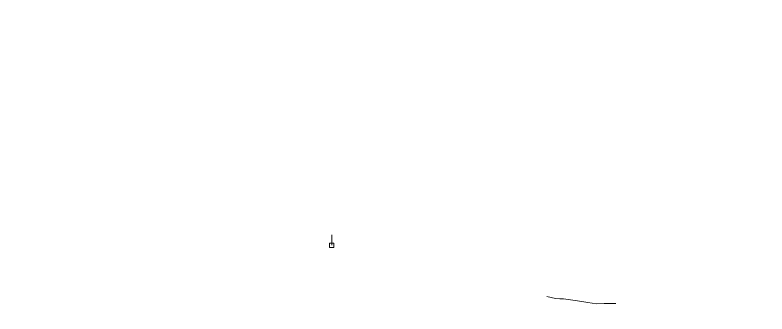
# Model space of a CAD drawing. Header units: millimetres. Extents: x -446 to 392, y -249 to 379.
# Drawn here: x -26.6 to 76.3, y 86.1 to 127 of the extents above; entities that cross this region are included whole.
import ezdxf

# ---------------------------------------------------------------- set-up
doc = ezdxf.new("R2010")
doc.units = ezdxf.units.MM
doc.header["$MEASUREMENT"] = 0
doc.layers.add('Layer 1', color=7, linetype='Continuous')

msp = doc.modelspace()

# ---------------------------------------------------------------- linework, layer by layer
at = {"layer": 'Layer 1', "color": 5, "lineweight": 0}
msp.add_open_spline([(-446.0374, -230.5655), (-446.0374, -230.5655), (392.1616, -230.5655), (392.1616, -230.5655), (392.1616, -230.5655), (392.1616, -230.5655), (392.1616, 379.0343), (392.1616, 379.0343), (392.1616, 379.0343), (392.1616, 379.0343), (-446.0374, 379.0343), (-446.0374, 379.0343), (-446.0374, 379.0343), (-446.0374, 379.0343), (-446.0374, -230.5655), (-446.0374, -230.5655)], degree=3, knots=[0, 0, 0, 0, 0.2, 0.2, 0.2, 0.2, 0.4, 0.4, 0.4, 0.4, 0.6, 0.6, 0.6, 0.6, 1, 1, 1, 1], dxfattribs=at)
at = {"layer": 'Layer 1', "color": 190, "lineweight": 0}
msp.add_open_spline([(16.7433, 95.4665), (16.7433, 95.4665), (16.7433, 96.8949), (16.7433, 96.8949)], degree=3, dxfattribs=at)
at = {"layer": 'Layer 1', "color": 3, "lineweight": 0}
msp.add_open_spline([(16.4576, 95.1802), (16.4576, 95.1802), (17.029, 95.1802), (17.029, 95.1802), (17.029, 95.1802), (17.029, 95.1802), (17.029, 95.7522), (17.029, 95.7522), (17.029, 95.7522), (17.029, 95.7522), (16.4576, 95.7522), (16.4576, 95.7522), (16.4576, 95.7522), (16.4576, 95.7522), (16.4576, 95.1802), (16.4576, 95.1802)], degree=3, knots=[0, 0, 0, 0, 0.2, 0.2, 0.2, 0.2, 0.4, 0.4, 0.4, 0.4, 0.6, 0.6, 0.6, 0.6, 1, 1, 1, 1], dxfattribs=at)
at = {"layer": 'Layer 1', "color": 2, "lineweight": 0}
msp.add_open_spline([(55.5901, 87.5056), (55.5901, 87.5056), (55.5713, 87.505), (55.5713, 87.505), (55.5713, 87.505), (55.5713, 87.505), (54.0314, 87.4787), (54.0314, 87.4787), (54.0314, 87.4787), (54.0314, 87.4787), (52.9407, 87.4542), (52.9407, 87.4542), (52.9407, 87.4542), (52.9407, 87.4542), (51.7631, 87.633), (51.7631, 87.633), (51.7631, 87.633), (51.7631, 87.633), (50.3724, 87.8421), (50.3724, 87.8421), (50.3724, 87.8421), (50.3724, 87.8421), (48.4549, 88.1375), (48.4549, 88.1375), (48.4549, 88.1375), (48.4549, 88.1375), (47.9395, 88.1484), (47.9395, 88.1484), (47.9395, 88.1484), (47.9395, 88.1484), (47.3316, 88.1947), (47.3316, 88.1947), (47.3316, 88.1947), (47.3316, 88.1947), (46.1637, 88.4506), (46.1637, 88.4506)], degree=3, knots=[0, 0, 0, 0, 0.1, 0.1, 0.1, 0.1, 0.2, 0.2, 0.2, 0.2, 0.3, 0.3, 0.3, 0.3, 0.4, 0.4, 0.4, 0.4, 0.5, 0.5, 0.5, 0.5, 0.6, 0.6, 0.6, 0.6, 0.7, 0.7, 0.7, 0.7, 0.8, 0.8, 0.8, 0.8, 1, 1, 1, 1], dxfattribs=at)

doc.saveas('drawing.dxf')
